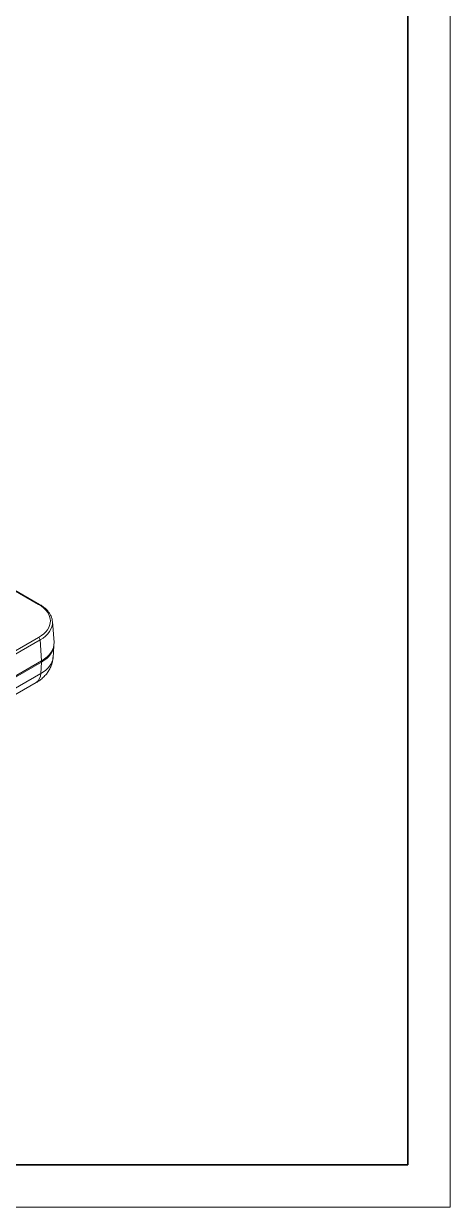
# Model space of a CAD drawing. Header units: millimetres. Extents: x -297 to 297, y -210 to 210.
# Drawn here: x 196.3 to 297, y -210 to 69.6 of the extents above; entities that cross this region are included whole.
import ezdxf

# ---------------------------------------------------------------- set-up
doc = ezdxf.new("R2010")
doc.units = ezdxf.units.MM
doc.layers.get('0').update_dxf_attribs({"lineweight": 20})
doc.layers.add('粗实线层', color=7, linetype='Continuous', lineweight=35)
doc.layers.add('细实线层', color=7, linetype='Continuous', lineweight=18)

# ---------------------------------------------------------------- blocks, each defined once
blk = doc.blocks.new('$CAXA_FRAME_13B17AC1$')
at = {"layer": '粗实线层'}
for p, q in [((287, -200), (287, 200)), ((-287, -200), (287, -200))]:
    blk.add_line(p, q, dxfattribs=at)
at = {"layer": '细实线层'}
for p, q in [((297, -210), (297, 210)), ((-297, -210), (297, -210))]:
    blk.add_line(p, q, dxfattribs=at)

msp = doc.modelspace()

# ---------------------------------------------------------------- linework, layer by layer
at = {"color": 7, "linetype": 'Continuous', "lineweight": 20}
for p, q in [((199.81, -67.62), (119.56, -21.29)), ((200.06, -67.6), (119.81, -21.27)), ((203.46, -76.55), (203.08, -71.63)), ((171.62, -91.65), (199.81, -75.37)), ((200.17, -75.97), (171.9, -92.29)), ((200.54, -80.88), (200.17, -75.97)), ((203.22, -80.17), (203.43, -77.38)), ((188.69, -87.72), (200.54, -80.88)), ((188.68, -88.04), (200.51, -81.21)), ((200.31, -83.92), (200.51, -81.21)), ((170.92, -102.4), (199.28, -86.03)), ((171.9, -100.32), (200.31, -83.92))]:
    msp.add_line(p, q, dxfattribs=at)
for centre, radius, start, end in [((199.96, -67.82), 0.248, 65.2107, 126.1363), ((199.39, -76.02), 0.773, 4.1591, 57.2845), ((197.89, -84.05), 2.42, 304.8728, 3.0505)]:
    msp.add_arc(centre, radius, start, end, dxfattribs=at)
for centre, major_axis, ratio, start_param, end_param in [((193.08, -71.5), (9.52, 0), 0.57619, 5.498738, 7.067632), ((193.08, -71.91), (10.02, 0.04), 0.576294, 5.496571, 6.306338), ((193.08, -71.91), (10.02, 0.04), 0.576294, 0.023153, 0.041376), ((193.42, -77.13), (10.02, 0), 0.57619, 5.498738, 6.267961), ((193.45, -76.8), (10.02, 0), 0.57619, 5.498738, 6.326729), ((193.23, -79.66), (10, -0.38), 0.576739, 5.520489, 6.261393)]:
    msp.add_ellipse(centre, major_axis=major_axis, ratio=ratio, start_param=start_param, end_param=end_param, dxfattribs=at)
for points, knots in [([(203.09, -71.74), (203.06, -71.51), (203.02, -71.04), (202.77, -70.33), (202.38, -69.63), (201.85, -68.97), (201.19, -68.35), (200.57, -67.9), (200.17, -67.66), (200.06, -67.6)], [0, 0, 0, 0, 639.051524, 1326.467227, 2019.788963, 2722.867965, 3435.351747, 4154.297317, 4421.07332, 4421.07332, 4421.07332, 4421.07332]), ([(199.28, -86.03), (199.5, -85.9), (200.02, -85.58), (200.78, -84.98), (201.5, -84.25), (202.11, -83.45), (202.59, -82.59), (202.96, -81.66), (203.17, -80.84), (203.19, -80.33), (203.2, -80.16)], [0, 0, 0, 0, 549.94439, 1311.026205, 2045.546309, 2757.696974, 3452.908028, 4136.440841, 4884.633946, 5233.195012, 5233.195012, 5233.195012, 5233.195012])]:
    msp.add_open_spline(points, degree=3, knots=knots, dxfattribs=at)

# ---------------------------------------------------------------- block references
at = {"layer": '粗实线层'}
msp.add_blockref('$CAXA_FRAME_13B17AC1$', (0, 0), dxfattribs=at)

doc.saveas('drawing.dxf')
